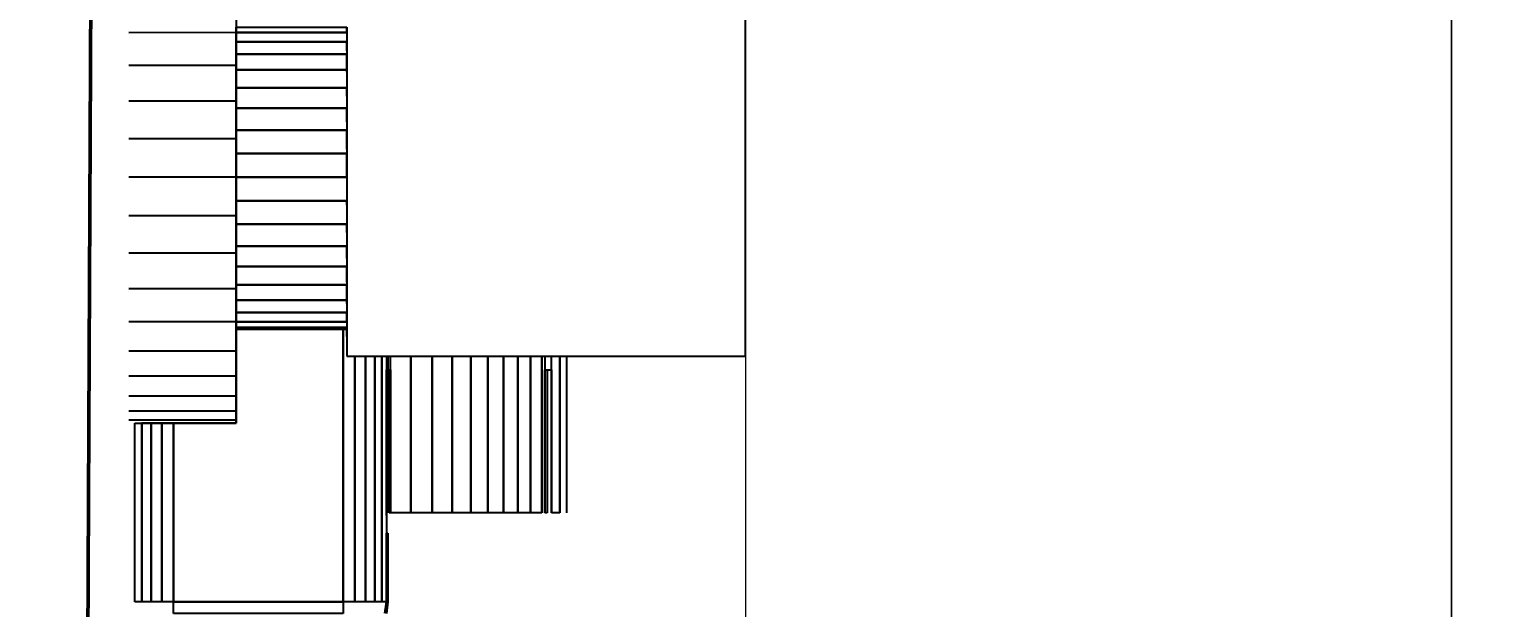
# Model space of a CAD drawing. Header units: millimetres. Extents: x 103208 to 171806, y -164 to 10038.
# Drawn here: x 118216.42 to 118237.52, y 6420.29 to 6428.57 of the extents above; entities that cross this region are included whole.
import ezdxf

# ---------------------------------------------------------------- set-up
doc = ezdxf.new("R2010")
doc.units = ezdxf.units.MM
for name, color, linetype, lineweight in [('MEDIDAS', 7, 'Continuous', 0), ('Moveis', 1, 'Continuous', 9), ('Parede Baixa', 5, 'Continuous', 50)]:
    doc.layers.add(name, color=color, linetype=linetype, lineweight=lineweight)
doc.layers.add('Piso', color=55, linetype='Continuous')
doc.styles.add('Valéria', font='romantic.ttf', dxfattribs={"height": 10})
doc.dimstyles.new('Cota - 50', dxfattribs={"dimtxt": 10, "dimasz": 5, "dimexe": 10, "dimexo": 20, "dimgap": 5, "dimtad": 1, "dimtxsty": 'Valéria', "dimblk": 'DOT', "dimcen": 0, "dimclrd": 12, "dimclre": 12, "dimclrt": 2, "dimazin": 2, "dimtfac": 1, "dimtix": 1, "dimtmove": 0, "dimatfit": 3, "dimldrblk": 'DOT', "dimfxl": 1, "dimarcsym": 0})

# ---------------------------------------------------------------- blocks, each defined once
blk = doc.blocks.new('u')
at = {"layer": 'Moveis', "invisible_edges": 13}
for points in [[(12556.917, 3288.371), (12556.824, 3307.993), (12556.833, 3308.185)], [(12556.917, 3288.371), (12556.824, 3307.993), (12556.833, 3308.185)], [(12556.917, 3288.371), (12556.824, 3307.993), (12556.833, 3308.185)], [(12556.917, 3288.371), (12556.824, 3307.993), (12556.833, 3308.185)], [(12556.917, 3288.371), (12556.824, 3307.993), (12556.833, 3308.185)], [(12556.917, 3288.371), (12556.795, 3307.795), (12556.824, 3307.993)], [(12556.917, 3288.371), (12556.795, 3307.795), (12556.824, 3307.993)], [(12556.917, 3288.371), (12556.795, 3307.795), (12556.824, 3307.993)], [(12556.917, 3288.371), (12556.795, 3307.795), (12556.824, 3307.993)], [(12556.917, 3288.371), (12556.795, 3307.795), (12556.824, 3307.993)], [(12556.75, 3288.371), (12556.748, 3307.605), (12556.795, 3307.795)], [(12556.75, 3288.371), (12556.748, 3307.605), (12556.795, 3307.795)], [(12556.75, 3288.371), (12556.748, 3307.605), (12556.795, 3307.795)], [(12556.75, 3288.371), (12556.748, 3307.605), (12556.795, 3307.795)], [(12556.75, 3288.371), (12556.748, 3307.605), (12556.795, 3307.795)], [(12556.689, 3288.367), (12556.684, 3307.424), (12556.748, 3307.605)], [(12556.689, 3288.367), (12556.684, 3307.424), (12556.748, 3307.605)], [(12556.689, 3288.367), (12556.684, 3307.424), (12556.748, 3307.605)], [(12556.689, 3288.367), (12556.684, 3307.424), (12556.748, 3307.605)], [(12556.689, 3288.367), (12556.684, 3307.424), (12556.748, 3307.605)], [(12556.674, 3288.371), (12556.603, 3307.256), (12556.676, 3307.404)], [(12556.674, 3288.371), (12556.603, 3307.256), (12556.676, 3307.404)], [(12556.674, 3288.371), (12556.603, 3307.256), (12556.676, 3307.404)], [(12556.674, 3288.371), (12556.603, 3307.256), (12556.676, 3307.404)], [(12556.674, 3288.371), (12556.603, 3307.256), (12556.676, 3307.404)], [(12556.682, 3288.37), (12556.676, 3307.404), (12556.684, 3307.424)], [(12556.682, 3288.37), (12556.676, 3307.404), (12556.684, 3307.424)], [(12556.682, 3288.37), (12556.676, 3307.404), (12556.684, 3307.424)], [(12556.682, 3288.37), (12556.676, 3307.404), (12556.684, 3307.424)], [(12556.682, 3288.37), (12556.676, 3307.404), (12556.684, 3307.424)], [(12556.674, 3288.371), (12556.494, 3307.076), (12556.593, 3307.232)], [(12556.674, 3288.371), (12556.494, 3307.076), (12556.593, 3307.232)], [(12556.674, 3288.371), (12556.494, 3307.076), (12556.593, 3307.232)], [(12556.674, 3288.371), (12556.494, 3307.076), (12556.593, 3307.232)], [(12556.674, 3288.371), (12556.494, 3307.076), (12556.593, 3307.232)], [(12556.674, 3288.371), (12556.593, 3307.232), (12556.603, 3307.256)], [(12556.674, 3288.371), (12556.593, 3307.232), (12556.603, 3307.256)], [(12556.674, 3288.371), (12556.593, 3307.232), (12556.603, 3307.256)], [(12556.674, 3288.371), (12556.593, 3307.232), (12556.603, 3307.256)], [(12556.674, 3288.371), (12556.593, 3307.232), (12556.603, 3307.256)], [(12554.979, 3288.371), (12555.248, 3307.002), (12555.247, 3306.939)], [(12554.979, 3288.371), (12555.248, 3307.002), (12555.247, 3306.939)], [(12554.979, 3288.371), (12555.248, 3307.002), (12555.247, 3306.939)], [(12554.979, 3288.371), (12555.248, 3307.002), (12555.247, 3306.939)], [(12554.979, 3288.371), (12555.248, 3307.002), (12555.247, 3306.939)], [(12556.674, 3288.371), (12556.382, 3306.94), (12556.494, 3307.076)], [(12556.674, 3288.371), (12556.382, 3306.94), (12556.494, 3307.076)], [(12556.674, 3288.371), (12556.382, 3306.94), (12556.494, 3307.076)], [(12556.674, 3288.371), (12556.382, 3306.94), (12556.494, 3307.076)], [(12556.674, 3288.371), (12556.382, 3306.94), (12556.494, 3307.076)], [(12556.674, 3288.371), (12555.247, 3306.939), (12555.253, 3306.877)], [(12556.674, 3288.371), (12555.247, 3306.939), (12555.253, 3306.877)], [(12556.674, 3288.371), (12555.247, 3306.939), (12555.253, 3306.877)], [(12556.674, 3288.371), (12555.247, 3306.939), (12555.253, 3306.877)], [(12556.674, 3288.371), (12555.247, 3306.939), (12555.253, 3306.877)], [(12556.674, 3288.371), (12555.253, 3306.877), (12555.266, 3306.816)], [(12556.674, 3288.371), (12555.253, 3306.877), (12555.266, 3306.816)], [(12556.674, 3288.371), (12555.253, 3306.877), (12555.266, 3306.816)], [(12556.674, 3288.371), (12555.253, 3306.877), (12555.266, 3306.816)], [(12556.674, 3288.371), (12555.253, 3306.877), (12555.266, 3306.816)], [(12556.674, 3288.371), (12555.266, 3306.816), (12555.285, 3306.758)], [(12556.674, 3288.371), (12555.266, 3306.816), (12555.285, 3306.758)], [(12556.674, 3288.371), (12555.266, 3306.816), (12555.285, 3306.758)], [(12556.674, 3288.371), (12555.266, 3306.816), (12555.285, 3306.758)], [(12556.674, 3288.371), (12555.266, 3306.816), (12555.285, 3306.758)], [(12556.674, 3288.371), (12556.232, 3306.797), (12556.257, 3306.825)], [(12556.674, 3288.371), (12556.232, 3306.797), (12556.257, 3306.825)], [(12556.674, 3288.371), (12556.232, 3306.797), (12556.257, 3306.825)], [(12556.674, 3288.371), (12556.232, 3306.797), (12556.257, 3306.825)], [(12556.674, 3288.371), (12556.232, 3306.797), (12556.257, 3306.825)], [(12556.674, 3288.371), (12556.257, 3306.825), (12556.359, 3306.914)], [(12556.674, 3288.371), (12556.257, 3306.825), (12556.359, 3306.914)], [(12556.674, 3288.371), (12556.257, 3306.825), (12556.359, 3306.914)], [(12556.674, 3288.371), (12556.257, 3306.825), (12556.359, 3306.914)], [(12556.674, 3288.371), (12556.257, 3306.825), (12556.359, 3306.914)], [(12556.674, 3288.371), (12556.359, 3306.914), (12556.382, 3306.94)], [(12556.674, 3288.371), (12556.359, 3306.914), (12556.382, 3306.94)], [(12556.674, 3288.371), (12556.359, 3306.914), (12556.382, 3306.94)], [(12556.674, 3288.371), (12556.359, 3306.914), (12556.382, 3306.94)], [(12556.674, 3288.371), (12556.359, 3306.914), (12556.382, 3306.94)], [(12556.674, 3288.371), (12555.285, 3306.758), (12555.31, 3306.705)], [(12556.674, 3288.371), (12555.285, 3306.758), (12555.31, 3306.705)], [(12556.674, 3288.371), (12555.285, 3306.758), (12555.31, 3306.705)], [(12556.674, 3288.371), (12555.285, 3306.758), (12555.31, 3306.705)], [(12556.674, 3288.371), (12555.285, 3306.758), (12555.31, 3306.705)], [(12556.674, 3288.371), (12555.31, 3306.705), (12555.341, 3306.657)], [(12556.674, 3288.371), (12555.31, 3306.705), (12555.341, 3306.657)], [(12556.674, 3288.371), (12555.31, 3306.705), (12555.341, 3306.657)], [(12556.674, 3288.371), (12555.31, 3306.705), (12555.341, 3306.657)], [(12556.674, 3288.371), (12555.31, 3306.705), (12555.341, 3306.657)], [(12556.674, 3288.371), (12555.341, 3306.657), (12555.375, 3306.616)], [(12556.674, 3288.371), (12555.341, 3306.657), (12555.375, 3306.616)], [(12556.674, 3288.371), (12555.341, 3306.657), (12555.375, 3306.616)], [(12556.674, 3288.371), (12555.341, 3306.657), (12555.375, 3306.616)], [(12556.674, 3288.371), (12555.341, 3306.657), (12555.375, 3306.616)], [(12556.674, 3288.371), (12555.914, 3306.612), (12556.061, 3306.681)], [(12556.674, 3288.371), (12555.914, 3306.612), (12556.061, 3306.681)], [(12556.674, 3288.371), (12555.914, 3306.612), (12556.061, 3306.681)], [(12556.674, 3288.371), (12555.914, 3306.612), (12556.061, 3306.681)], [(12556.674, 3288.371), (12555.914, 3306.612), (12556.061, 3306.681)], [(12556.674, 3288.371), (12556.061, 3306.681), (12556.095, 3306.703)], [(12556.674, 3288.371), (12556.061, 3306.681), (12556.095, 3306.703)], [(12556.674, 3288.371), (12556.061, 3306.681), (12556.095, 3306.703)], [(12556.674, 3288.371), (12556.061, 3306.681), (12556.095, 3306.703)], [(12556.674, 3288.371), (12556.061, 3306.681), (12556.095, 3306.703)], [(12556.674, 3288.371), (12556.095, 3306.703), (12556.232, 3306.797)], [(12556.674, 3288.371), (12556.095, 3306.703), (12556.232, 3306.797)], [(12556.674, 3288.371), (12556.095, 3306.703), (12556.232, 3306.797)], [(12556.674, 3288.371), (12556.095, 3306.703), (12556.232, 3306.797)], [(12556.674, 3288.371), (12556.095, 3306.703), (12556.232, 3306.797)], [(12556.674, 3288.371), (12555.375, 3306.616), (12555.414, 3306.583)], [(12556.674, 3288.371), (12555.375, 3306.616), (12555.414, 3306.583)], [(12556.674, 3288.371), (12555.375, 3306.616), (12555.414, 3306.583)], [(12556.674, 3288.371), (12555.375, 3306.616), (12555.414, 3306.583)], [(12556.674, 3288.371), (12555.375, 3306.616), (12555.414, 3306.583)], [(12556.674, 3288.371), (12555.414, 3306.583), (12555.455, 3306.559)], [(12556.674, 3288.371), (12555.414, 3306.583), (12555.455, 3306.559)], [(12556.674, 3288.371), (12555.414, 3306.583), (12555.455, 3306.559)], [(12556.674, 3288.371), (12555.414, 3306.583), (12555.455, 3306.559)], [(12556.674, 3288.371), (12555.414, 3306.583), (12555.455, 3306.559)], [(12556.674, 3288.371), (12555.455, 3306.559), (12555.497, 3306.544)], [(12556.674, 3288.371), (12555.455, 3306.559), (12555.497, 3306.544)], [(12556.674, 3288.371), (12555.455, 3306.559), (12555.497, 3306.544)], [(12556.674, 3288.371), (12555.455, 3306.559), (12555.497, 3306.544)], [(12556.674, 3288.371), (12555.455, 3306.559), (12555.497, 3306.544)], [(12556.674, 3288.371), (12555.497, 3306.544), (12555.541, 3306.539)], [(12556.674, 3288.371), (12555.497, 3306.544), (12555.541, 3306.539)], [(12556.674, 3288.371), (12555.497, 3306.544), (12555.541, 3306.539)], [(12556.674, 3288.371), (12555.497, 3306.544), (12555.541, 3306.539)], [(12556.674, 3288.371), (12555.497, 3306.544), (12555.541, 3306.539)], [(12556.674, 3288.371), (12555.541, 3306.539), (12555.584, 3306.544)], [(12556.674, 3288.371), (12555.541, 3306.539), (12555.584, 3306.544)], [(12556.674, 3288.371), (12555.541, 3306.539), (12555.584, 3306.544)], [(12556.674, 3288.371), (12555.541, 3306.539), (12555.584, 3306.544)], [(12556.674, 3288.371), (12555.541, 3306.539), (12555.584, 3306.544)], [(12556.674, 3288.371), (12555.584, 3306.544), (12555.679, 3306.552)], [(12556.674, 3288.371), (12555.584, 3306.544), (12555.679, 3306.552)], [(12556.674, 3288.371), (12555.584, 3306.544), (12555.679, 3306.552)], [(12556.674, 3288.371), (12555.584, 3306.544), (12555.679, 3306.552)], [(12556.674, 3288.371), (12555.584, 3306.544), (12555.679, 3306.552)], [(12556.674, 3288.371), (12555.679, 3306.552), (12555.721, 3306.556)], [(12556.674, 3288.371), (12555.679, 3306.552), (12555.721, 3306.556)], [(12556.674, 3288.371), (12555.679, 3306.552), (12555.721, 3306.556)], [(12556.674, 3288.371), (12555.679, 3306.552), (12555.721, 3306.556)], [(12556.674, 3288.371), (12555.679, 3306.552), (12555.721, 3306.556)], [(12556.674, 3288.371), (12555.721, 3306.556), (12555.762, 3306.571)], [(12556.674, 3288.371), (12555.721, 3306.556), (12555.762, 3306.571)], [(12556.674, 3288.371), (12555.721, 3306.556), (12555.762, 3306.571)], [(12556.674, 3288.371), (12555.721, 3306.556), (12555.762, 3306.571)], [(12556.674, 3288.371), (12555.721, 3306.556), (12555.762, 3306.571)], [(12556.674, 3288.371), (12555.762, 3306.571), (12555.875, 3306.598)], [(12556.674, 3288.371), (12555.762, 3306.571), (12555.875, 3306.598)], [(12556.674, 3288.371), (12555.762, 3306.571), (12555.875, 3306.598)], [(12556.674, 3288.371), (12555.762, 3306.571), (12555.875, 3306.598)], [(12556.674, 3288.371), (12555.762, 3306.571), (12555.875, 3306.598)], [(12556.674, 3288.371), (12555.875, 3306.598), (12555.914, 3306.612)], [(12556.674, 3288.371), (12555.875, 3306.598), (12555.914, 3306.612)], [(12556.674, 3288.371), (12555.875, 3306.598), (12555.914, 3306.612)], [(12556.674, 3288.371), (12555.875, 3306.598), (12555.914, 3306.612)], [(12556.674, 3288.371), (12555.875, 3306.598), (12555.914, 3306.612)]]:
    blk.add_3dface(points, dxfattribs=at)
blk = doc.blocks.new('_Dot')
at = {"color": 0, "linetype": 'ByBlock', "lineweight": -2}
blk.add_line((-0.5, 0), (-1, 0), dxfattribs=at)
at = {"color": 0, "linetype": 'ByBlock', "const_width": 0.5}
blk.add_lwpolyline([(-0.25, 0, 1), (0.25, 0, 1)], format="xyb", close=True, dxfattribs=at)
blk = doc.blocks.new('*D888')
at = {"layer": 'Defpoints', "color": 0, "transparency": 16777216}
for p in [(119310.373, 6770.073, 9825), (119409.15, 6632.797), (116870.383, 5014.373, 9825)]:
    blk.add_point(p, dxfattribs=at)
at = {"layer": 'MEDIDAS', "color": 12, "lineweight": -2, "transparency": 16777216}
for p, q in [((119322.054, 6753.839), (119414.991, 6624.68)), ((116973.219, 4880.016), (119405.092, 6629.876)), ((116882.064, 4998.138), (116975.001, 4868.979))]:
    blk.add_line(p, q, dxfattribs=at)
at = {"layer": 'MEDIDAS', "color": 12, "lineweight": -2, "transparency": 16777216, "xscale": 5, "yscale": 5, "zscale": 5}
for p, rotation in [((119409.15, 6632.797), 35.73698977606095), ((116969.16, 4877.096), 215.736989776061)]:
    blk.add_blockref('_Dot', p, dxfattribs=dict(at, rotation=rotation))
at = {"layer": 'MEDIDAS', "color": 2, "transparency": 16777216, "insert": (118183.228, 5763.183), "char_height": 10, "attachment_point": 5, "rotation": 35.737, "style": 'Valéria'}
blk.add_mtext('3006', dxfattribs=at)

msp = doc.modelspace()

# ---------------------------------------------------------------- hatches: boundary and pattern name
at = {"layer": 'Piso'}
h = msp.add_hatch(dxfattribs=at)
h.set_pattern_fill('ANSI37', color=256, scale=13.33333, angle=-45)
h.paths.add_polyline_path([(118377.65682, 6398.80188), (118218.08925, 6398.80188), (118218.02067, 6549.03709), (118377.58824, 6549.03709)])
h.paths.add_polyline_path([(118268.27188, 6469.30771), (118218.02067, 6469.30771), (118218.02067, 6549.03709), (118268.27188, 6549.03709)], flags=16)
h.paths.add_polyline_path([(118225.36547, 6449.40113), (118296.38943, 6450.25712), (118298.61103, 6402.4309), (118226.67332, 6403.04957)], flags=16)
h.paths.add_polyline_path([(118218.12662, 6467.02625), (118225.32405, 6467.02625), (118226.75444, 6462.21222), (118218.12662, 6456.52532)], flags=16)

# ---------------------------------------------------------------- linework, layer by layer
at = {"layer": 'Moveis'}
for p, q in [((118226.67332, 6449.85559), (118226.67332, 6403.04957)), ((118236.78882, 6448.27723), (118236.78882, 6404.29669))]:
    msp.add_line(p, q, dxfattribs=at)
for points, invisible_edges in [([(118237.21095, 6403.13559), (118237.12456, 6449.32662), (118237.3709, 6449.60609)], 13), ([(118237.21095, 6403.13559), (118237.3709, 6449.60609), (118278.17415, 6403.13559)], 3), ([(118236.9448, 6403.56206), (118236.94072, 6449.0026), (118237.12456, 6449.32662)], 13), ([(118236.9448, 6403.56206), (118237.12456, 6449.32662), (118237.06298, 6403.33953)], 3), ([(118237.06298, 6403.33953), (118237.12456, 6449.32662), (118237.21095, 6403.13559)], 3), ([(118227.74852, 6425.95041), (118236.94072, 6449.0026), (118236.8272, 6448.64778)], 13), ([(118236.85871, 6403.79886), (118236.8272, 6448.64778), (118236.94072, 6449.0026)], 13), ([(118236.85871, 6403.79886), (118236.94072, 6449.0026), (118236.9448, 6403.56206)], 3), ([(118236.8272, 6448.64778), (118236.78882, 6404.29669), (118236.78882, 6448.27723)], 1), ([(118236.78882, 6404.29669), (118236.8272, 6448.64778), (118236.80638, 6404.04533)], 3), ([(118236.80638, 6404.04533), (118236.8272, 6448.64778), (118236.85871, 6403.79886)], 3), ([(118236.78882, 6404.29669), (118227.74852, 6425.95041), (118236.78882, 6448.27723)], 3), ([(118236.9448, 6403.56206), (118227.74852, 6425.95041), (118236.85871, 6403.79886)], 3), ([(118236.80638, 6404.04533), (118227.74852, 6425.95041), (118236.78882, 6404.29669)], 3), ([(118236.85871, 6403.79886), (118227.74852, 6425.95041), (118236.80638, 6404.04533)], 3)]:
    msp.add_3dface(points, dxfattribs=dict(at, invisible_edges=invisible_edges))
at = {"layer": 'Parede Baixa'}
msp.add_line((118216.74837, 6314.13244, 9825), (118217.93954, 6564.03687, 9825), dxfattribs=at)
at = {"layer": 'Piso'}
for p, q in [((118226.67332, 6423.89258), (118226.67332, 6429.01258)), ((118219.37732, 6428.52208), (118219.37732, 6428.60179)), ((118219.37732, 6428.39141), (118219.37732, 6428.52208)), ((118220.96452, 6428.60179), (118220.96452, 6428.52208)), ((118220.96452, 6428.52208), (118220.96452, 6428.39141)), ((118219.37732, 6428.213), (118219.37732, 6428.39141)), ((118219.37732, 6428.05063), (118219.37732, 6428.213)), ((118220.96452, 6428.39141), (118220.96452, 6428.26277)), ((118220.96452, 6428.26277), (118220.96452, 6428.213)), ((118220.96452, 6428.213), (118220.96452, 6427.99124)), ((118219.37732, 6427.99124), (118219.37732, 6428.05063)), ((118219.37732, 6427.7316), (118219.37732, 6427.99124)), ((118220.96452, 6427.99124), (118220.96452, 6427.95731)), ((118220.96452, 6427.95731), (118220.96452, 6427.7316)), ((118219.37732, 6427.54032), (118219.37732, 6427.7316)), ((118220.96452, 6427.7316), (118220.96452, 6427.61479)), ((118220.96452, 6427.61479), (118220.96452, 6427.44046)), ((118219.37732, 6427.44046), (118219.37732, 6427.54032)), ((118219.37732, 6427.125), (118219.37732, 6427.44046)), ((118220.96452, 6427.44046), (118220.96452, 6427.24366)), ((118220.96452, 6427.24366), (118220.96452, 6427.125)), ((118219.37732, 6427.00323), (118219.37732, 6427.125)), ((118219.37732, 6426.79298), (118219.37732, 6427.00323)), ((118220.96452, 6427.125), (118220.96452, 6426.85305)), ((118219.37732, 6426.45258), (118219.37732, 6426.79298)), ((118220.96452, 6426.85305), (118220.96452, 6426.79298)), ((118220.96452, 6426.79298), (118220.96452, 6426.45258)), ((118219.37732, 6426.11218), (118219.37732, 6426.45258)), ((118220.96452, 6426.45258), (118220.96452, 6426.11218)), ((118219.37732, 6425.90193), (118219.37732, 6426.11218)), ((118220.96452, 6426.11218), (118220.96452, 6426.05211)), ((118219.37732, 6425.78016), (118219.37732, 6425.90193)), ((118220.96452, 6426.05211), (118220.96452, 6425.78016)), ((118219.37732, 6425.4647), (118219.37732, 6425.78016)), ((118220.96452, 6425.78016), (118220.96452, 6425.6615)), ((118220.96452, 6425.6615), (118220.96452, 6425.4647)), ((118219.37732, 6425.36484), (118219.37732, 6425.4647)), ((118219.37732, 6425.17356), (118219.37732, 6425.36484)), ((118220.96452, 6425.4647), (118220.96452, 6425.29036)), ((118220.96452, 6425.29036), (118220.96452, 6425.17356)), ((118219.37732, 6424.91391), (118219.37732, 6425.17356)), ((118220.96452, 6425.17356), (118220.96452, 6424.94785)), ((118219.37732, 6424.85453), (118219.37732, 6424.91391)), ((118219.37732, 6424.69216), (118219.37732, 6424.85453)), ((118220.96452, 6424.94785), (118220.96452, 6424.91391)), ((118220.96452, 6424.91391), (118220.96452, 6424.69216)), ((118219.37732, 6424.51375), (118219.37732, 6424.69216)), ((118220.96452, 6424.69216), (118220.96452, 6424.64239)), ((118220.96452, 6424.64239), (118220.96452, 6424.51375)), ((118219.37732, 6424.38308), (118219.37732, 6424.51375)), ((118220.96452, 6424.51375), (118220.96452, 6424.38308)), ((118219.37732, 6424.30337), (118219.37732, 6424.38308)), ((118219.37732, 6424.27658), (118219.37732, 6424.30337)), ((118219.37732, 6424.27658), (118220.91332, 6424.27658)), ((118219.37732, 6423.96356), (118219.37732, 6424.27658)), ((118220.91332, 6424.27658), (118220.96452, 6424.27658)), ((118220.96452, 6424.38308), (118220.96452, 6424.30337)), ((118220.96452, 6424.30337), (118220.96452, 6424.27658)), ((118220.96452, 6424.27658), (118220.96452, 6424.1716)), ((118220.96452, 6424.1716), (118220.96452, 6424.01787)), ((118220.96452, 6424.01787), (118220.96452, 6423.9241)), ((118219.37732, 6423.60484), (118219.37732, 6423.96356)), ((118220.96452, 6423.9241), (118220.96452, 6423.89258)), ((118220.96452, 6423.89258), (118221.07896, 6423.89258)), ((118221.07896, 6423.89258), (118221.23332, 6423.89258)), ((118221.23332, 6423.89258), (118221.36586, 6423.89258)), ((118221.36586, 6423.89258), (118221.46757, 6423.89258)), ((118221.46757, 6423.89258), (118221.53151, 6423.89258)), ((118221.53151, 6423.89258), (118221.55332, 6423.89258)), ((118221.55332, 6423.89258), (118221.55332, 6423.82247)), ((118221.55332, 6423.89258), (118221.56456, 6423.89258)), ((118221.55332, 6423.82247), (118221.55332, 6423.7287)), ((118221.56456, 6423.89258), (118221.57252, 6423.89258)), ((118221.57252, 6423.89258), (118221.59172, 6423.89258)), ((118221.59172, 6423.89258), (118221.88024, 6423.89258)), ((118221.88024, 6423.89258), (118222.18691, 6423.89258)), ((118222.18691, 6423.89258), (118222.47318, 6423.89258)), ((118222.47318, 6423.89258), (118222.73893, 6423.89258)), ((118222.73893, 6423.89258), (118222.98403, 6423.89258)), ((118222.98403, 6423.89258), (118223.20836, 6423.89258)), ((118223.20836, 6423.89258), (118223.41184, 6423.89258)), ((118223.41184, 6423.89258), (118223.59436, 6423.89258)), ((118223.59436, 6423.89258), (118223.75583, 6423.89258)), ((118223.75583, 6423.89258), (118223.8, 6423.89258)), ((118223.8, 6423.89258), (118223.8, 6423.82247)), ((118223.8, 6423.89258), (118223.83212, 6423.89258)), ((118223.8, 6423.82247), (118223.8, 6423.7287)), ((118223.83212, 6423.89258), (118223.83941, 6423.89258)), ((118223.83941, 6423.89258), (118223.89619, 6423.89258)), ((118223.89619, 6423.89258), (118224.01537, 6423.89258)), ((118224.01537, 6423.89258), (118224.10935, 6423.89258)), ((118224.10935, 6423.89258), (118224.10935, 6423.82247)), ((118224.10935, 6423.89258), (118226.67332, 6423.89258)), ((118224.10935, 6423.82247), (118224.10935, 6423.7287)), ((118219.37732, 6423.31624), (118219.37732, 6423.60484)), ((118221.53151, 6423.69718), (118221.55332, 6423.69718)), ((118221.55332, 6423.7287), (118221.55332, 6423.69718)), ((118221.55332, 6423.69718), (118221.56456, 6423.69718)), ((118221.55332, 6423.69718), (118221.55332, 6421.64952)), ((118221.55332, 6423.69718), (118221.55846, 6421.64952)), ((118221.57252, 6423.69718), (118221.59172, 6423.69718)), ((118223.8, 6423.7287), (118223.8, 6423.69718)), ((118223.8, 6423.69718), (118223.8, 6421.64952)), ((118223.8, 6423.69718), (118223.83212, 6423.69718)), ((118223.83941, 6423.69718), (118223.89619, 6423.69718)), ((118224.10935, 6423.7287), (118224.10935, 6423.69718)), ((118224.10935, 6423.69718), (118224.10935, 6421.64952)), ((118219.37732, 6423.10486), (118219.37732, 6423.31624)), ((118219.37732, 6422.97592), (118219.37732, 6423.10486)), ((118219.37732, 6422.93258), (118219.37732, 6422.97592)), ((118218.02877, 6422.93258), (118218.16132, 6422.93258)), ((118218.16132, 6422.93258), (118218.31567, 6422.93258)), ((118218.31567, 6422.93258), (118218.48132, 6422.93258)), ((118218.48132, 6422.93258), (118219.37732, 6422.93258)), ((118221.55332, 6420.37258), (118221.55332, 6421.35512)), ((118221.55332, 6420.37258), (118221.53151, 6420.20693))]:
    msp.add_line(p, q, dxfattribs=at)
for points, invisible_edges in [([(118217.85113, 6417.70954), (118222.92473, 6457.21575), (118217.87294, 6417.87518)], 3), ([(118217.85113, 6417.70954), (118222.92473, 6457.21575), (118217.87294, 6417.87518)], 3), ([(118217.85113, 6417.70954), (118222.92473, 6457.21575), (118217.87294, 6417.87518)], 3), ([(118217.85113, 6417.70954), (118222.92473, 6457.21575), (118217.87294, 6417.87518)], 3), ([(118217.85113, 6417.70954), (118222.92473, 6457.21575), (118217.87294, 6417.87518)], 3), ([(118217.87294, 6417.87518), (118222.92473, 6457.21575), (118217.93688, 6418.02954)], 3), ([(118217.87294, 6417.87518), (118222.92473, 6457.21575), (118217.93688, 6418.02954)], 3), ([(118217.87294, 6417.87518), (118222.92473, 6457.21575), (118217.93688, 6418.02954)], 3), ([(118217.87294, 6417.87518), (118222.92473, 6457.21575), (118217.93688, 6418.02954)], 3), ([(118217.87294, 6417.87518), (118222.92473, 6457.21575), (118217.93688, 6418.02954)], 3), ([(118217.84132, 6428.52158), (118219.37732, 6428.94159), (118219.37732, 6428.52208)], 3), ([(118219.37732, 6428.52208), (118219.37732, 6428.94159), (118219.37732, 6428.62858)], 13), ([(118220.96452, 6428.60179), (118227.49252, 6428.73356), (118220.96452, 6428.52208)], 3), ([(118217.84132, 6428.05063), (118219.37732, 6428.52208), (118219.37732, 6428.05063)], 3), ([(118219.37732, 6428.52208), (118219.37732, 6428.62858), (118219.37732, 6428.60179)], 1), ([(118220.96452, 6428.60179), (118219.37732, 6428.52208), (118219.37732, 6428.60179)], 1), ([(118219.37732, 6428.52208), (118220.96452, 6428.60179), (118220.96452, 6428.52208)], 1), ([(118220.96452, 6428.52208), (118219.37732, 6428.39141), (118219.37732, 6428.52208)], 1), ([(118219.37732, 6428.39141), (118220.96452, 6428.52208), (118220.96452, 6428.39141)], 1), ([(118219.37732, 6428.05063), (118219.37732, 6428.52208), (118219.37732, 6428.39141)], 13), ([(118220.96452, 6428.39141), (118227.49252, 6428.52366), (118220.96452, 6428.26277)], 3), ([(118220.96452, 6428.39141), (118219.37732, 6428.213), (118219.37732, 6428.39141)], 1), ([(118219.37732, 6428.213), (118220.96452, 6428.39141), (118220.96452, 6428.213)], 3), ([(118219.37732, 6428.05063), (118219.37732, 6428.39141), (118219.37732, 6428.213)], 1), ([(118219.37732, 6427.99124), (118220.96452, 6428.213), (118220.96452, 6427.99124)], 1), ([(118220.96452, 6428.213), (118219.37732, 6428.05063), (118219.37732, 6428.213)], 1), ([(118219.37732, 6428.05063), (118220.96452, 6428.213), (118219.37732, 6427.99124)], 3), ([(118220.96452, 6428.213), (118220.96452, 6428.39141), (118220.96452, 6428.26277)], 1), ([(118220.96452, 6427.99124), (118227.49252, 6428.26277), (118220.96452, 6427.95731)], 3), ([(118220.96452, 6428.213), (118227.49252, 6428.26277), (118220.96452, 6427.99124)], 3), ([(118217.84132, 6427.54032), (118219.37732, 6428.05063), (118219.37732, 6427.54032)], 3), ([(118219.37732, 6427.54032), (118219.37732, 6428.05063), (118219.37732, 6427.99124)], 13), ([(118219.37732, 6427.54032), (118219.37732, 6427.99124), (118219.37732, 6427.7316)], 1), ([(118220.96452, 6427.99124), (118219.37732, 6427.7316), (118219.37732, 6427.99124)], 1), ([(118219.37732, 6427.7316), (118220.96452, 6427.99124), (118220.96452, 6427.7316)], 3), ([(118220.96452, 6427.7316), (118220.96452, 6427.99124), (118220.96452, 6427.95731)], 1), ([(118220.96452, 6427.7316), (118227.49252, 6427.95731), (118220.96452, 6427.61479)], 3), ([(118219.37732, 6427.54032), (118220.96452, 6427.7316), (118219.37732, 6427.44046)], 3), ([(118220.96452, 6427.7316), (118219.37732, 6427.54032), (118219.37732, 6427.7316)], 1), ([(118219.37732, 6427.44046), (118220.96452, 6427.7316), (118220.96452, 6427.44046)], 3), ([(118220.96452, 6427.44046), (118220.96452, 6427.7316), (118220.96452, 6427.61479)], 1), ([(118220.96452, 6427.44046), (118227.49252, 6427.61479), (118220.96452, 6427.24366)], 3), ([(118217.84132, 6427.00323), (118219.37732, 6427.54032), (118219.37732, 6427.00323)], 3), ([(118219.37732, 6427.00323), (118219.37732, 6427.54032), (118219.37732, 6427.44046)], 13), ([(118219.37732, 6427.125), (118220.96452, 6427.44046), (118220.96452, 6427.125)], 3), ([(118220.96452, 6427.44046), (118219.37732, 6427.125), (118219.37732, 6427.44046)], 1), ([(118219.37732, 6427.00323), (118219.37732, 6427.44046), (118219.37732, 6427.125)], 1), ([(118220.96452, 6427.125), (118220.96452, 6427.44046), (118220.96452, 6427.24366)], 1), ([(118220.96452, 6427.125), (118227.49252, 6427.24366), (118220.96452, 6426.85305)], 3), ([(118217.84132, 6426.45258), (118219.37732, 6427.00323), (118219.37732, 6426.45258)], 3), ([(118220.96452, 6427.125), (118219.37732, 6427.00323), (118219.37732, 6427.125)], 1), ([(118219.37732, 6427.00323), (118220.96452, 6427.125), (118219.37732, 6426.79298)], 3), ([(118219.37732, 6426.79298), (118220.96452, 6427.125), (118220.96452, 6426.79298)], 3), ([(118219.37732, 6426.45258), (118219.37732, 6427.00323), (118219.37732, 6426.79298)], 1), ([(118220.96452, 6426.79298), (118220.96452, 6427.125), (118220.96452, 6426.85305)], 1), ([(118220.96452, 6426.79298), (118219.37732, 6426.45258), (118219.37732, 6426.79298)], 1), ([(118219.37732, 6426.45258), (118220.96452, 6426.79298), (118220.96452, 6426.45258)], 1), ([(118220.96452, 6426.79298), (118227.49252, 6426.85305), (118220.96452, 6426.45258)], 3), ([(118217.84132, 6425.90193), (118219.37732, 6426.45258), (118219.37732, 6425.90193)], 3), ([(118220.96452, 6426.45258), (118219.37732, 6426.11218), (118219.37732, 6426.45258)], 1), ([(118219.37732, 6426.11218), (118220.96452, 6426.45258), (118220.96452, 6426.11218)], 1), ([(118219.37732, 6425.90193), (118219.37732, 6426.45258), (118219.37732, 6426.11218)], 1), ([(118220.96452, 6426.11218), (118227.49252, 6426.45258), (118220.96452, 6426.05211)], 3), ([(118219.37732, 6425.78016), (118220.96452, 6426.11218), (118220.96452, 6425.78016)], 3), ([(118220.96452, 6426.11218), (118219.37732, 6425.90193), (118219.37732, 6426.11218)], 1), ([(118219.37732, 6425.90193), (118220.96452, 6426.11218), (118219.37732, 6425.78016)], 3), ([(118220.96452, 6425.78016), (118220.96452, 6426.11218), (118220.96452, 6426.05211)], 1), ([(118217.84132, 6425.36484), (118219.37732, 6425.90193), (118219.37732, 6425.36484)], 3), ([(118219.37732, 6425.36484), (118219.37732, 6425.90193), (118219.37732, 6425.78016)], 13), ([(118220.96452, 6425.78016), (118227.49252, 6426.05211), (118220.96452, 6425.6615)], 3), ([(118219.37732, 6425.4647), (118220.96452, 6425.78016), (118220.96452, 6425.4647)], 3), ([(118220.96452, 6425.78016), (118219.37732, 6425.4647), (118219.37732, 6425.78016)], 1), ([(118219.37732, 6425.36484), (118219.37732, 6425.78016), (118219.37732, 6425.4647)], 1), ([(118220.96452, 6425.4647), (118220.96452, 6425.78016), (118220.96452, 6425.6615)], 1), ([(118220.96452, 6425.4647), (118227.49252, 6425.6615), (118220.96452, 6425.29036)], 3), ([(118217.84132, 6424.85453), (118219.37732, 6425.36484), (118219.37732, 6424.85453)], 3), ([(118219.37732, 6425.17356), (118220.96452, 6425.4647), (118220.96452, 6425.17356)], 3), ([(118220.96452, 6425.4647), (118219.37732, 6425.36484), (118219.37732, 6425.4647)], 1), ([(118219.37732, 6425.36484), (118220.96452, 6425.4647), (118219.37732, 6425.17356)], 3), ([(118219.37732, 6424.85453), (118219.37732, 6425.36484), (118219.37732, 6425.17356)], 13), ([(118220.96452, 6425.17356), (118220.96452, 6425.4647), (118220.96452, 6425.29036)], 1), ([(118220.96452, 6425.17356), (118227.49252, 6425.29036), (118220.96452, 6424.94785)], 3), ([(118220.96452, 6425.17356), (118219.37732, 6424.91391), (118219.37732, 6425.17356)], 1), ([(118219.37732, 6424.91391), (118220.96452, 6425.17356), (118220.96452, 6424.91391)], 3), ([(118219.37732, 6424.85453), (118219.37732, 6425.17356), (118219.37732, 6424.91391)], 1), ([(118220.96452, 6424.91391), (118220.96452, 6425.17356), (118220.96452, 6424.94785)], 1), ([(118217.84132, 6424.38357), (118219.37732, 6424.85453), (118219.37732, 6424.38308)], 3), ([(118220.96452, 6424.91391), (118219.37732, 6424.85453), (118219.37732, 6424.91391)], 1), ([(118219.37732, 6424.85453), (118220.96452, 6424.91391), (118219.37732, 6424.69216)], 3), ([(118219.37732, 6424.69216), (118220.96452, 6424.91391), (118220.96452, 6424.69216)], 1), ([(118219.37732, 6424.38308), (118219.37732, 6424.85453), (118219.37732, 6424.69216)], 13), ([(118220.96452, 6424.91391), (118227.49252, 6424.94785), (118220.96452, 6424.69216)], 3), ([(118220.96452, 6424.69216), (118227.49252, 6424.94785), (118220.96452, 6424.64239)], 3), ([(118220.96452, 6424.69216), (118219.37732, 6424.51375), (118219.37732, 6424.69216)], 1), ([(118219.37732, 6424.51375), (118220.96452, 6424.69216), (118220.96452, 6424.51375)], 3), ([(118219.37732, 6424.38308), (118219.37732, 6424.69216), (118219.37732, 6424.51375)], 1), ([(118220.96452, 6424.51375), (118220.96452, 6424.69216), (118220.96452, 6424.64239)], 1), ([(118220.96452, 6424.51375), (118227.49252, 6424.64239), (118220.96452, 6424.38308)], 3), ([(118219.37732, 6424.38308), (118220.96452, 6424.51375), (118220.96452, 6424.38308)], 1), ([(118220.96452, 6424.51375), (118219.37732, 6424.38308), (118219.37732, 6424.51375)], 1), ([(118217.84132, 6423.96356), (118219.37732, 6424.38308), (118219.37732, 6423.96356)], 3), ([(118220.96452, 6424.38308), (118219.37732, 6424.30337), (118219.37732, 6424.38308)], 1), ([(118219.37732, 6424.30337), (118220.96452, 6424.38308), (118220.96452, 6424.30337)], 1), ([(118219.37732, 6423.96356), (118219.37732, 6424.38308), (118219.37732, 6424.30337)], 13), ([(118219.37732, 6424.27658), (118220.96452, 6424.30337), (118220.91332, 6424.27658)], 3), ([(118220.96452, 6424.30337), (118219.37732, 6424.27658), (118219.37732, 6424.30337)], 1), ([(118219.37732, 6423.96356), (118219.37732, 6424.30337), (118219.37732, 6424.27658)], 1), ([(118219.37732, 6423.60484), (118220.91332, 6424.27658), (118219.37732, 6423.31624)], 3), ([(118219.37732, 6423.31624), (118220.91332, 6424.27658), (118219.37732, 6423.10486)], 3), ([(118219.37732, 6422.97592), (118220.91332, 6424.27658), (118219.37732, 6422.93258)], 3), ([(118219.37732, 6423.96356), (118220.91332, 6424.27658), (118219.37732, 6423.60484)], 3), ([(118220.91332, 6424.27658), (118219.37732, 6423.96356), (118219.37732, 6424.27658)], 1), ([(118220.91332, 6420.37258), (118219.37732, 6422.93258), (118220.91332, 6424.27658)], 3), ([(118219.37732, 6423.10486), (118220.91332, 6424.27658), (118219.37732, 6422.97592)], 3), ([(118220.91332, 6424.27658), (118220.96452, 6424.30337), (118220.96452, 6424.27658)], 1), ([(118220.96452, 6424.27658), (118220.91332, 6420.37258), (118220.91332, 6424.27658)], 1), ([(118220.96452, 6424.30337), (118227.49252, 6424.3815), (118220.96452, 6424.27658)], 3), ([(118220.96452, 6424.27658), (118227.49252, 6424.3815), (118220.96452, 6424.1716)], 3), ([(118220.96452, 6423.89258), (118220.96452, 6424.27658), (118220.96452, 6424.1716)], 13), ([(118220.96452, 6423.89258), (118220.96452, 6424.1716), (118220.96452, 6424.01787)], 13), ([(118220.96452, 6423.89258), (118220.96452, 6424.01787), (118220.96452, 6423.9241)], 1), ([(118217.84132, 6423.60484), (118219.37732, 6423.96356), (118219.37732, 6423.60484)], 1), ([(118220.91332, 6420.37258), (118220.96452, 6423.89258), (118221.07896, 6420.37258)], 3), ([(118221.07896, 6420.37258), (118220.96452, 6423.89258), (118221.07896, 6423.89258)], 1), ([(118221.23332, 6423.89258), (118221.07896, 6420.37258), (118221.07896, 6423.89258)], 1), ([(118221.07896, 6420.37258), (118221.23332, 6423.89258), (118221.23332, 6420.37258)], 1), ([(118221.36586, 6423.89258), (118221.23332, 6420.37258), (118221.23332, 6423.89258)], 1), ([(118221.23332, 6420.37258), (118221.36586, 6423.89258), (118221.36586, 6420.37258)], 1), ([(118221.46757, 6423.89258), (118221.36586, 6420.37258), (118221.36586, 6423.89258)], 1), ([(118221.36586, 6420.37258), (118221.46757, 6423.89258), (118221.46757, 6420.37258)], 1), ([(118221.53151, 6423.89258), (118221.46757, 6420.37258), (118221.46757, 6423.89258)], 1), ([(118221.46757, 6420.37258), (118221.53151, 6423.89258), (118221.53151, 6420.37258)], 3), ([(118221.53151, 6420.37258), (118221.53151, 6423.89258), (118221.53151, 6423.82247)], 13), ([(118221.53151, 6420.37258), (118221.53151, 6423.82247), (118221.53151, 6423.7287)], 13), ([(118221.59172, 6423.7287), (118221.88024, 6423.89258), (118221.59172, 6423.69718)], 3), ([(118221.59172, 6423.69718), (118221.88024, 6423.89258), (118221.59172, 6421.64952)], 3), ([(118221.59172, 6423.82247), (118221.88024, 6423.89258), (118221.59172, 6423.7287)], 3), ([(118221.88024, 6423.89258), (118221.59172, 6423.82247), (118221.59172, 6423.89258)], 1), ([(118221.59172, 6421.64952), (118221.88024, 6423.89258), (118221.88024, 6421.64952)], 1), ([(118222.18691, 6423.89258), (118221.88024, 6421.64952), (118221.88024, 6423.89258)], 1), ([(118221.88024, 6421.64952), (118222.18691, 6423.89258), (118222.18691, 6421.64952)], 1), ([(118222.18691, 6421.64952), (118222.47318, 6423.89258), (118222.47318, 6421.64952)], 1), ([(118222.47318, 6423.89258), (118222.18691, 6421.64952), (118222.18691, 6423.89258)], 1), ([(118222.47318, 6421.64952), (118222.73893, 6423.89258), (118222.73893, 6421.64952)], 1), ([(118222.73893, 6423.89258), (118222.47318, 6421.64952), (118222.47318, 6423.89258)], 1), ([(118222.98403, 6423.89258), (118222.73893, 6421.64952), (118222.73893, 6423.89258)], 1), ([(118222.73893, 6421.64952), (118222.98403, 6423.89258), (118222.98403, 6421.64952)], 1), ([(118223.20836, 6423.89258), (118222.98403, 6421.64952), (118222.98403, 6423.89258)], 1), ([(118222.98403, 6421.64952), (118223.20836, 6423.89258), (118223.20836, 6421.64952)], 1), ([(118223.20836, 6421.64952), (118223.41184, 6423.89258), (118223.41184, 6421.64952)], 1), ([(118223.41184, 6423.89258), (118223.20836, 6421.64952), (118223.20836, 6423.89258)], 1), ([(118223.59436, 6423.89258), (118223.41184, 6421.64952), (118223.41184, 6423.89258)], 1), ([(118223.41184, 6421.64952), (118223.59436, 6423.89258), (118223.59436, 6421.64952)], 1), ([(118223.75583, 6423.89258), (118223.59436, 6421.64952), (118223.59436, 6423.89258)], 1), ([(118223.59436, 6421.64952), (118223.75583, 6423.89258), (118223.75583, 6421.64952)], 1), ([(118223.8, 6423.89258), (118223.75583, 6421.64952), (118223.75583, 6423.89258)], 1), ([(118223.8, 6421.64952), (118223.8, 6423.89258), (118223.8, 6423.82247)], 13), ([(118223.8, 6421.64952), (118223.8, 6423.82247), (118223.8, 6423.7287)], 13), ([(118223.89619, 6421.64952), (118224.01537, 6423.89258), (118224.01537, 6421.64952)], 1), ([(118223.89619, 6423.69718), (118224.01537, 6423.89258), (118223.89619, 6421.64952)], 3), ([(118224.01537, 6423.89258), (118223.89619, 6423.82247), (118223.89619, 6423.89258)], 1), ([(118223.89619, 6423.7287), (118224.01537, 6423.89258), (118223.89619, 6423.69718)], 3), ([(118223.89619, 6423.82247), (118224.01537, 6423.89258), (118223.89619, 6423.7287)], 3), ([(118224.10935, 6423.89258), (118224.01537, 6421.64952), (118224.01537, 6423.89258)], 1), ([(118224.10935, 6421.64952), (118224.10935, 6423.89258), (118224.10935, 6423.82247)], 13), ([(118224.10935, 6421.64952), (118224.10935, 6423.82247), (118224.10935, 6423.7287)], 13), ([(118217.84132, 6423.31624), (118219.37732, 6423.60484), (118219.37732, 6423.31624)], 1), ([(118221.53151, 6420.37258), (118221.53151, 6423.7287), (118221.53151, 6423.69718)], 13), ([(118221.55332, 6423.69718), (118221.53151, 6421.61112), (118221.53151, 6423.69718)], 1), ([(118221.53151, 6420.37258), (118221.53151, 6423.69718), (118221.53151, 6421.61112)], 13), ([(118221.55332, 6421.61112), (118221.55332, 6423.69718), (118221.55332, 6421.64952)], 13), ([(118221.59172, 6423.69718), (118221.57252, 6421.64952), (118221.57252, 6423.69718)], 1), ([(118221.57252, 6421.64952), (118221.59172, 6423.69718), (118221.59172, 6421.64952)], 1), ([(118223.8, 6421.64952), (118223.8, 6423.7287), (118223.8, 6423.69718)], 1), ([(118223.8, 6421.64952), (118223.83212, 6423.69718), (118223.83212, 6421.64952)], 1), ([(118223.83212, 6423.69718), (118223.8, 6421.64952), (118223.8, 6423.69718)], 1), ([(118223.89619, 6423.69718), (118223.83941, 6421.64952), (118223.83941, 6423.69718)], 1), ([(118223.85812, 6421.61112), (118223.89619, 6423.69718), (118223.89619, 6421.64952)], 13), ([(118224.10935, 6421.64952), (118224.10935, 6423.7287), (118224.10935, 6423.69718)], 1), ([(118217.84132, 6423.10486), (118219.37732, 6423.31624), (118219.37732, 6423.10486)], 1), ([(118217.84132, 6422.97592), (118219.37732, 6423.10486), (118219.37732, 6422.97592)], 1), ([(118218.02877, 6422.93258), (118219.37732, 6422.97592), (118218.16132, 6422.93258)], 3), ([(118218.16132, 6422.93258), (118219.37732, 6422.97592), (118218.31567, 6422.93258)], 3), ([(118218.31567, 6422.93258), (118219.37732, 6422.97592), (118218.48132, 6422.93258)], 3), ([(118218.48132, 6422.93258), (118219.37732, 6422.97592), (118219.37732, 6422.93258)], 1), ([(118218.02877, 6422.93258), (118217.92706, 6420.37258), (118217.92706, 6422.93258)], 1), ([(118217.92706, 6420.37258), (118218.02877, 6422.93258), (118218.02877, 6420.37258)], 1), ([(118218.16132, 6422.93258), (118218.02877, 6420.37258), (118218.02877, 6422.93258)], 1), ([(118218.02877, 6420.37258), (118218.16132, 6422.93258), (118218.16132, 6420.37258)], 1), ([(118218.16132, 6420.37258), (118218.31567, 6422.93258), (118218.31567, 6420.37258)], 1), ([(118218.31567, 6422.93258), (118218.16132, 6420.37258), (118218.16132, 6422.93258)], 1), ([(118218.48132, 6422.93258), (118218.31567, 6420.37258), (118218.31567, 6422.93258)], 1), ([(118218.31567, 6420.37258), (118218.48132, 6422.93258), (118218.48132, 6420.37258)], 1), ([(118219.37732, 6422.93258), (118218.48132, 6420.37258), (118218.48132, 6422.93258)], 1), ([(118218.48132, 6420.37258), (118219.37732, 6422.93258), (118220.91332, 6420.37258)], 3), ([(118221.53151, 6420.37258), (118221.53151, 6421.61112), (118221.53151, 6421.35512)], 1), ([(118221.55332, 6421.35512), (118221.55846, 6421.63032), (118221.55332, 6420.37258)], 3), ([(118221.55332, 6421.35512), (118221.55846, 6421.63032), (118221.55332, 6420.37258)], 3), ([(118221.55332, 6421.35512), (118221.55846, 6421.63032), (118221.55332, 6420.37258)], 3), ([(118221.55332, 6421.35512), (118221.55846, 6421.63032), (118221.55332, 6420.37258)], 3), ([(118221.55332, 6421.35512), (118221.55846, 6421.63032), (118221.55332, 6420.37258)], 3), ([(118221.53151, 6420.20693), (118221.55332, 6421.35512), (118221.55332, 6420.37258)], 1), ([(118221.55332, 6421.35512), (118221.53151, 6420.37258), (118221.53151, 6421.35512)], 1), ([(118218.48132, 6420.37258), (118220.91332, 6420.20693), (118218.48132, 6420.20693)], 1), ([(118220.91332, 6420.20693), (118218.48132, 6420.37258), (118220.91332, 6420.37258)], 1), ([(118221.53151, 6420.20693), (118221.51044, 6420.21258), (118221.53151, 6420.37258)], 13), ([(118222.00691, 6397.0793), (118221.53151, 6420.20693), (118221.55332, 6420.37258)], 13), ([(118222.00691, 6397.0793), (118221.53151, 6420.20693), (118221.55332, 6420.37258)], 13), ([(118222.00691, 6397.0793), (118221.53151, 6420.20693), (118221.55332, 6420.37258)], 13), ([(118222.00691, 6397.0793), (118221.53151, 6420.20693), (118221.55332, 6420.37258)], 13), ([(118222.00691, 6397.0793), (118221.53151, 6420.20693), (118221.55332, 6420.37258)], 13)]:
    msp.add_3dface(points, dxfattribs=dict(at, invisible_edges=invisible_edges))

# ---------------------------------------------------------------- block references
at = {"layer": 'Parede Baixa', "xscale": 1.28, "yscale": 1.28, "zscale": 1.28, "rotation": 359.9999999999378}
msp.add_blockref('u', (102151.42289, 2212.09137), dxfattribs=at)

# ---------------------------------------------------------------- dimensions: what is measured, and where the dimension line sits
at = {"layer": 'MEDIDAS'}
dim = msp.add_aligned_dim(p1=(116870.38258, 5014.37259, 9825), p2=(119310.3727, 6770.07308, 9825), distance=-169.12081, dimstyle='Cota - 50', dxfattribs=at)
dim.commit()
dim.dimension.update_dxf_attribs({"geometry": '*D888', "text_midpoint": (118183.2282, 5763.18349)})

doc.saveas('drawing.dxf')
